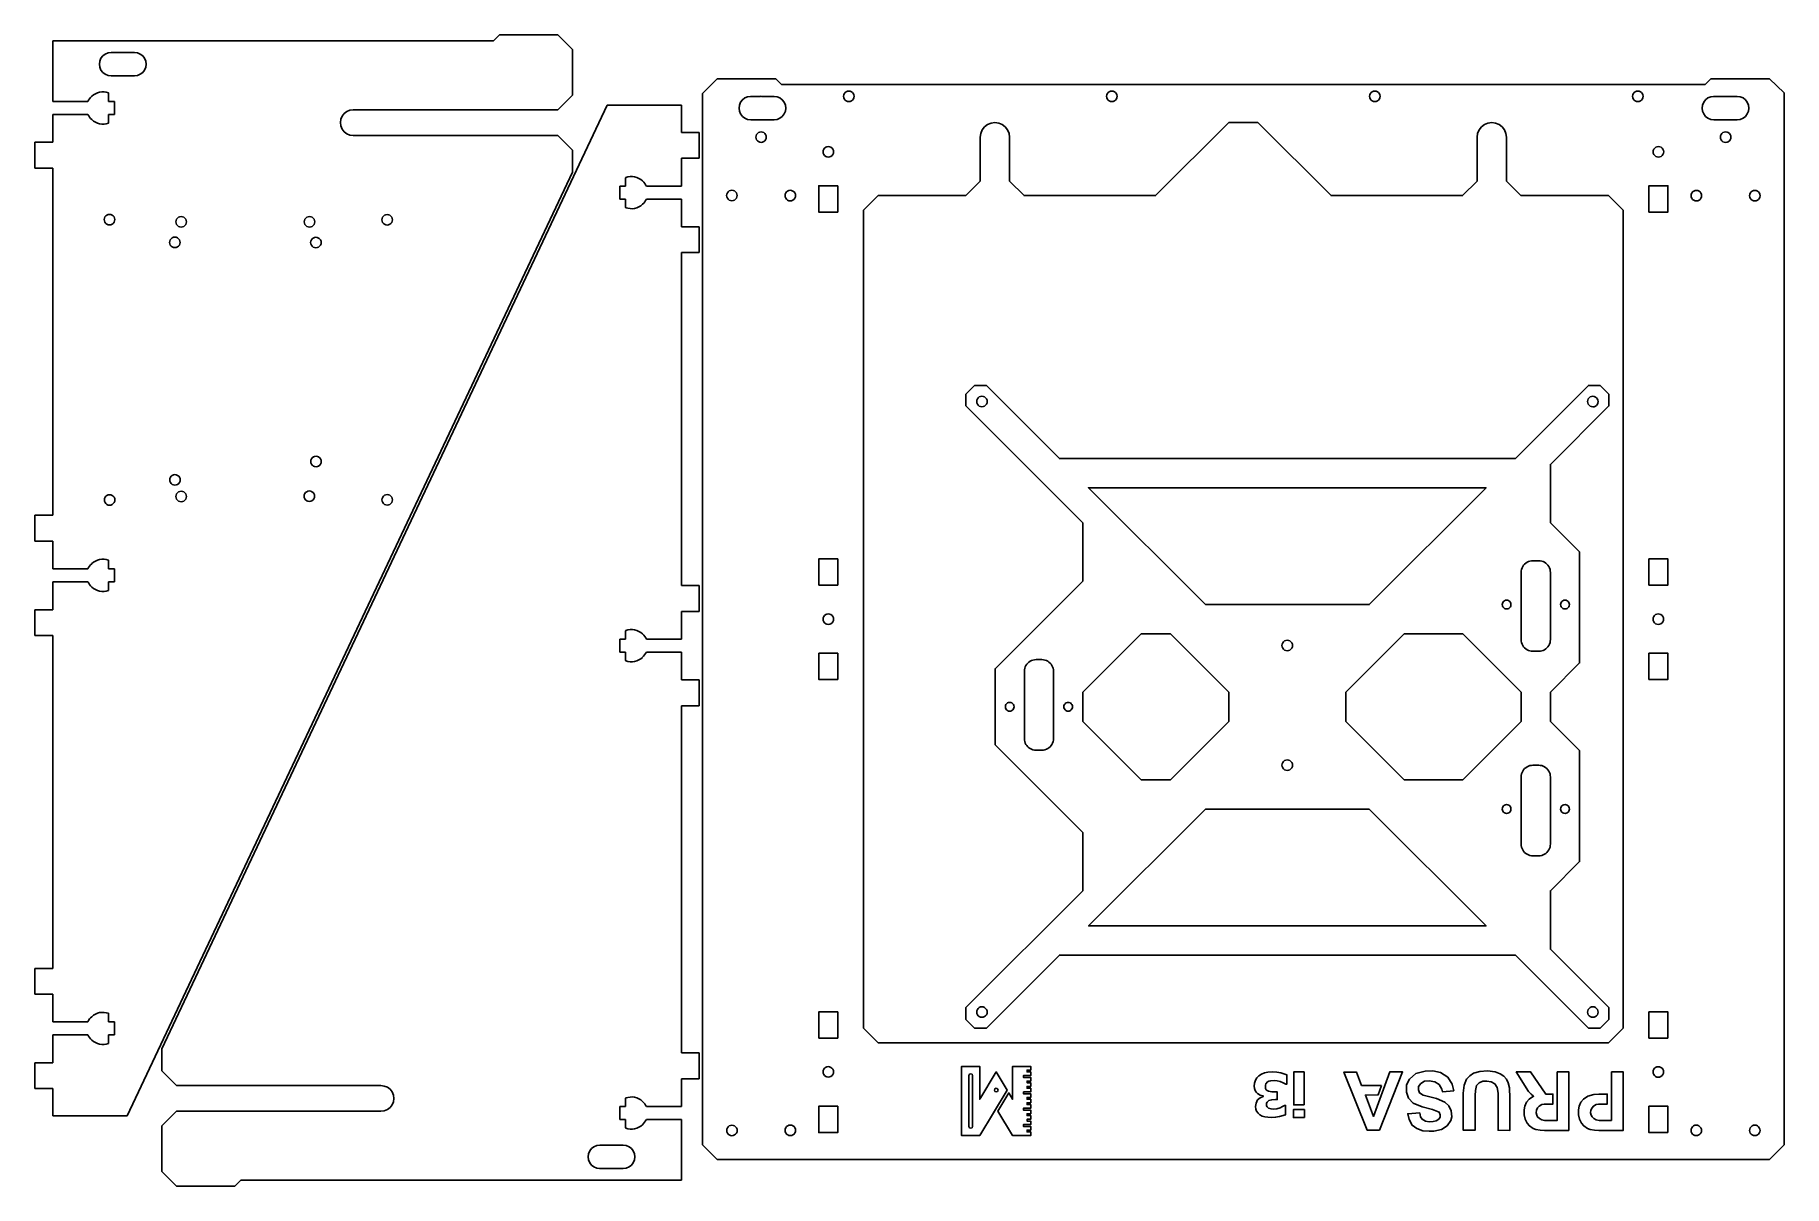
# Model space of a CAD drawing. Header units: millimetres. Extents: x -329 to 270, y -484 to -90.
import ezdxf

# ---------------------------------------------------------------- set-up
doc = ezdxf.new("R2010")
doc.units = ezdxf.units.MM
doc.layers.get('0').update_dxf_attribs({"linetype": 'CONTINUOUS'})

msp = doc.modelspace()

# ---------------------------------------------------------------- linework, layer by layer
for p, q in [((-322.81, -92.03), (-322.81, -112.83)), ((-322.81, -92.03), (-172.01, -92.03)), ((-172.01, -92.03), (-170.01, -90.03)), ((-170.01, -90.03), (-150.01, -90.03)), ((-150.01, -90.03), (-145.01, -95.03)), ((-145.01, -95.03), (-145.01, -110.63)), ((-310.81, -112.83), (-322.81, -112.83)), ((-303.71, -112.83), (-303.71, -110.53)), ((-301.71, -112.83), (-303.71, -112.83)), ((-301.71, -117.23), (-301.71, -112.83)), ((-150.01, -115.63), (-145.01, -110.63)), ((-322.81, -117.23), (-322.81, -126.78)), ((-322.81, -117.23), (-310.81, -117.23)), ((-303.71, -119.53), (-303.71, -117.23)), ((-303.71, -117.23), (-301.71, -117.23)), ((-285.53, -437.1), (-133.13, -114.1)), ((-224.41, -120.03), (-224.26, -118.89)), ((-224.26, -118.89), (-223.82, -117.83)), ((-223.82, -117.83), (-223.13, -116.92)), ((-223.13, -116.92), (-222.21, -116.22)), ((-222.21, -116.22), (-221.15, -115.78)), ((-221.15, -115.78), (-220.01, -115.63)), ((-150.01, -115.63), (-220.01, -115.63)), ((-107.73, -114.1), (-133.13, -114.1)), ((-107.73, -123.45), (-107.73, -114.1)), ((-224.26, -121.17), (-224.41, -120.03)), ((-223.82, -122.23), (-224.26, -121.17)), ((-223.13, -123.14), (-223.82, -122.23)), ((-222.21, -123.84), (-223.13, -123.14)), ((-221.15, -124.28), (-222.21, -123.84)), ((-220.01, -124.43), (-221.15, -124.28)), ((-150.01, -124.43), (-220.01, -124.43)), ((-150.01, -124.43), (-145.01, -129.43)), ((-101.63, -123.45), (-107.73, -123.45)), ((-101.63, -132.25), (-101.63, -123.45)), ((-328.91, -126.78), (-328.91, -135.58)), ((-322.81, -126.78), (-328.91, -126.78)), ((-145.01, -129.43), (-145.01, -137.03)), ((-328.91, -135.58), (-322.81, -135.58)), ((-322.81, -135.58), (-322.81, -254.48)), ((-145.01, -137.03), (-297.41, -460.03)), ((-107.73, -132.25), (-101.63, -132.25)), ((-107.73, -141.81), (-107.73, -132.25)), ((-126.83, -141.81), (-128.83, -141.81)), ((-128.83, -141.81), (-128.83, -146.21)), ((-126.83, -139.51), (-126.83, -141.81)), ((-107.73, -141.81), (-119.73, -141.81)), ((-128.83, -146.21), (-126.83, -146.21)), ((-126.83, -146.21), (-126.83, -148.51)), ((-119.73, -146.21), (-107.73, -146.21)), ((-107.73, -146.21), (-107.73, -155.75)), ((-101.63, -155.75), (-107.73, -155.75)), ((-101.63, -164.55), (-101.63, -155.75)), ((-107.73, -164.55), (-101.63, -164.55)), ((-107.73, -278.55), (-107.73, -164.55)), ((-328.91, -254.48), (-328.91, -263.28)), ((-322.81, -254.48), (-328.91, -254.48)), ((-328.91, -263.28), (-322.81, -263.28)), ((-322.81, -272.83), (-322.81, -263.28)), ((-310.81, -272.83), (-322.81, -272.83)), ((-303.71, -272.83), (-303.71, -270.53)), ((-301.71, -272.83), (-303.71, -272.83)), ((-301.71, -277.23), (-301.71, -272.83)), ((-322.81, -286.78), (-322.81, -277.23)), ((-322.81, -277.23), (-310.81, -277.23)), ((-303.71, -279.53), (-303.71, -277.23)), ((-303.71, -277.23), (-301.71, -277.23)), ((-101.63, -278.55), (-107.73, -278.55)), ((-101.63, -287.35), (-101.63, -278.55)), ((-328.91, -286.78), (-328.91, -295.58)), ((-322.81, -286.78), (-328.91, -286.78)), ((-107.73, -287.35), (-101.63, -287.35)), ((-107.73, -287.35), (-107.73, -296.9)), ((-328.91, -295.58), (-322.81, -295.58)), ((-322.81, -295.58), (-322.81, -409.57)), ((-126.83, -296.9), (-128.83, -296.9)), ((-128.83, -296.9), (-128.83, -301.3)), ((-126.83, -294.6), (-126.83, -296.9)), ((-107.73, -296.9), (-119.73, -296.9)), ((-128.83, -301.3), (-126.83, -301.3)), ((-126.83, -301.3), (-126.83, -303.6)), ((-119.73, -301.3), (-107.73, -301.3)), ((-107.73, -301.3), (-107.73, -310.85)), ((-101.63, -310.85), (-107.73, -310.85)), ((-101.63, -319.65), (-101.63, -310.85)), ((-107.73, -319.65), (-101.63, -319.65)), ((-107.73, -438.55), (-107.73, -319.65)), ((-328.91, -409.57), (-328.91, -418.37)), ((-322.81, -409.57), (-328.91, -409.57)), ((-328.91, -418.37), (-322.81, -418.37)), ((-322.81, -427.92), (-322.81, -418.37)), ((-310.81, -427.92), (-322.81, -427.92)), ((-303.71, -427.92), (-303.71, -425.62)), ((-301.71, -427.92), (-303.71, -427.92)), ((-301.71, -432.32), (-301.71, -427.92)), ((-322.81, -432.32), (-322.81, -441.87)), ((-322.81, -432.32), (-310.81, -432.32)), ((-303.71, -434.62), (-303.71, -432.32)), ((-303.71, -432.32), (-301.71, -432.32)), ((-328.91, -441.87), (-328.91, -450.67)), ((-322.81, -441.87), (-328.91, -441.87)), ((-285.53, -444.7), (-285.53, -437.1)), ((-101.63, -438.55), (-107.73, -438.55)), ((-101.63, -447.35), (-101.63, -438.55)), ((-280.53, -449.7), (-285.53, -444.7)), ((-107.73, -447.35), (-101.63, -447.35)), ((-107.73, -456.9), (-107.73, -447.35)), ((-9.36, -463.7), (-9.36, -446.28)), ((-8.12, -446.28), (-8.12, -463.7)), ((-328.91, -450.67), (-322.81, -450.67)), ((-322.81, -450.67), (-322.81, -460.03)), ((-280.53, -449.7), (-210.53, -449.7)), ((-210.53, -449.7), (-209.39, -449.85)), ((-209.39, -449.85), (-208.33, -450.28)), ((-208.33, -450.28), (-207.42, -450.98)), ((-207.42, -450.98), (-206.72, -451.9)), ((-206.72, -451.9), (-206.28, -452.96)), ((-206.28, -452.96), (-206.13, -454.1)), ((-206.13, -454.1), (-206.28, -455.23)), ((-126.83, -454.6), (-126.83, -456.9)), ((-322.81, -460.03), (-297.41, -460.03)), ((-280.53, -458.5), (-285.53, -463.5)), ((-280.53, -458.5), (-210.53, -458.5)), ((-209.39, -458.35), (-210.53, -458.5)), ((-208.33, -457.91), (-209.39, -458.35)), ((-207.42, -457.21), (-208.33, -457.91)), ((-206.72, -456.3), (-207.42, -457.21)), ((-206.28, -455.23), (-206.72, -456.3)), ((-126.83, -456.9), (-128.83, -456.9)), ((-128.83, -456.9), (-128.83, -461.3)), ((-107.73, -456.9), (-119.73, -456.9)), ((-285.53, -479.1), (-285.53, -463.5)), ((-128.83, -461.3), (-126.83, -461.3)), ((-126.83, -461.3), (-126.83, -463.6)), ((-119.73, -461.3), (-107.73, -461.3)), ((-107.73, -482.1), (-107.73, -461.3)), ((-280.53, -484.1), (-285.53, -479.1)), ((-260.53, -484.1), (-280.53, -484.1)), ((-258.53, -482.1), (-260.53, -484.1)), ((-107.73, -482.1), (-258.53, -482.1))]:
    msp.add_line(p, q)
for points in [[(-302.88, -104.03), (-294.88, -104.03), (-293.85, -103.9), (-292.88, -103.5), (-292.05, -102.86), (-291.42, -102.03), (-291.02, -101.07), (-290.88, -100.03), (-291.02, -99), (-291.42, -98.03), (-292.05, -97.2), (-292.88, -96.57), (-293.85, -96.17), (-294.81, -96.03), (-302.88, -96.03), (-303.91, -96.17), (-304.88, -96.57), (-305.71, -97.2), (-306.34, -98.03), (-306.74, -99), (-306.88, -100.03), (-306.74, -101.07), (-306.34, -102.03), (-305.71, -102.86), (-304.88, -103.5), (-303.91, -103.9)], [(269.53, -470.03), (269.53, -109.84), (264.53, -105.03), (244.53, -105.03), (242.53, -107.03), (-73.47, -107.03), (-75.47, -105.03), (-95.47, -105.03), (-100.47, -110.03), (-100.47, -470.03), (-95.47, -475.03), (264.53, -475.03)], [(-76.04, -119.07), (-75, -118.93), (-74.04, -118.53), (-73.21, -117.9), (-72.57, -117.07), (-72.17, -116.1), (-72.04, -115.07), (-72.17, -114.03), (-72.57, -113.07), (-73.21, -112.24), (-74.04, -111.6), (-75, -111.2), (-76.04, -111.07), (-80.19, -111.07), (-80.47, -111.03), (-80.75, -111.07), (-84.1, -111.07), (-85.07, -111.2), (-86.03, -111.6), (-86.86, -112.24), (-87.5, -113.07), (-87.9, -114.03), (-88.03, -115.07), (-87.9, -116.1), (-87.5, -117.07), (-86.86, -117.9), (-86.03, -118.53), (-85.07, -118.93), (-84.03, -119.07)], [(-50.47, -109.23), (-50.94, -109.29), (-51.37, -109.47), (-51.74, -109.76), (-52.03, -110.13), (-52.21, -110.57), (-52.27, -111.03), (-52.21, -111.5), (-52.03, -111.93), (-51.74, -112.3), (-51.37, -112.59), (-50.94, -112.77), (-50.47, -112.83), (-50.01, -112.77), (-49.57, -112.59), (-49.2, -112.3), (-48.91, -111.93), (-48.73, -111.5), (-48.67, -111.03), (-48.73, -110.57), (-48.91, -110.13), (-49.2, -109.76), (-49.57, -109.47), (-50.01, -109.29)], [(38.63, -112.59), (39.06, -112.77), (39.53, -112.83), (39.99, -112.77), (40.43, -112.59), (40.8, -112.3), (41.09, -111.93), (41.27, -111.5), (41.33, -111.03), (41.27, -110.57), (41.09, -110.13), (40.8, -109.76), (40.43, -109.47), (39.99, -109.29), (39.53, -109.23), (39.06, -109.29), (38.63, -109.47), (38.26, -109.76), (37.97, -110.13), (37.79, -110.57), (37.73, -111.03), (37.79, -111.5), (37.97, -111.93), (38.26, -112.3)], [(128.63, -112.59), (129.06, -112.77), (129.53, -112.83), (129.99, -112.77), (130.43, -112.59), (130.8, -112.3), (131.09, -111.93), (131.27, -111.5), (131.33, -111.03), (131.27, -110.57), (131.09, -110.13), (130.8, -109.76), (130.43, -109.47), (129.99, -109.29), (129.53, -109.23), (129.06, -109.29), (128.63, -109.47), (128.26, -109.76), (127.97, -110.13), (127.79, -110.57), (127.73, -111.03), (127.79, -111.5), (127.97, -111.93), (128.26, -112.3)], [(218.63, -112.59), (219.06, -112.77), (219.53, -112.83), (219.99, -112.77), (220.43, -112.59), (220.8, -112.3), (221.09, -111.93), (221.27, -111.5), (221.33, -111.03), (221.27, -110.57), (221.09, -110.13), (220.8, -109.76), (220.43, -109.47), (219.99, -109.29), (219.53, -109.23), (219.06, -109.29), (218.63, -109.47), (218.26, -109.76), (217.97, -110.13), (217.79, -110.57), (217.73, -111.03), (217.79, -111.5), (217.97, -111.93), (218.26, -112.3)], [(253.5, -119.07), (254.54, -118.93), (255.5, -118.53), (256.33, -117.9), (256.97, -117.07), (257.37, -116.1), (257.5, -115.07), (257.37, -114.03), (256.97, -113.07), (256.33, -112.24), (255.5, -111.6), (254.54, -111.2), (253.5, -111.07), (245.44, -111.07), (244.47, -111.2), (243.51, -111.6), (242.68, -112.24), (242.04, -113.07), (241.64, -114.03), (241.51, -115.07), (241.64, -116.1), (242.04, -117.07), (242.68, -117.9), (243.51, -118.53), (244.47, -118.93), (245.51, -119.07)], [(-79.2, -123.73), (-79.58, -123.44), (-80.01, -123.26), (-80.48, -123.2), (-80.94, -123.26), (-81.38, -123.44), (-81.75, -123.73), (-82.03, -124.1), (-82.21, -124.53), (-82.28, -125), (-82.21, -125.47), (-82.03, -125.9), (-81.75, -126.27), (-81.37, -126.56), (-80.94, -126.74), (-80.47, -126.8), (-80.01, -126.74), (-79.57, -126.56), (-79.2, -126.27), (-78.92, -125.9), (-78.74, -125.46), (-78.68, -125), (-78.74, -124.53), (-78.92, -124.1)], [(209.53, -145.03), (179.53, -145.03), (174.53, -140.03), (174.53, -124.97), (174.37, -123.74), (173.87, -122.53), (173.07, -121.49), (172.03, -120.69), (170.82, -120.19), (169.53, -120.02), (168.23, -120.19), (167.02, -120.69), (165.99, -121.49), (165.19, -122.53), (164.69, -123.74), (164.53, -124.97), (164.53, -140.03), (159.53, -145.03), (114.53, -145.03), (89.53, -120.03), (79.53, -120.03), (54.53, -145.03), (9.53, -145.03), (4.53, -140.03), (4.53, -124.97), (4.37, -123.74), (3.87, -122.53), (3.07, -121.49), (2.03, -120.69), (0.82, -120.19), (-0.47, -120.02), (-1.77, -120.19), (-2.98, -120.69), (-4.01, -121.49), (-4.81, -122.53), (-5.31, -123.74), (-5.47, -124.97), (-5.47, -140.03), (-10.47, -145.03), (-40.47, -145.03), (-45.47, -150.03), (-45.47, -430.03), (-40.47, -435.03), (209.53, -435.03), (214.53, -430.03), (214.53, -150.03)], [(248.28, -126.31), (248.65, -126.6), (249.09, -126.78), (249.55, -126.84), (250.02, -126.78), (250.45, -126.6), (250.83, -126.31), (251.11, -125.94), (251.29, -125.5), (251.35, -125.04), (251.29, -124.57), (251.11, -124.14), (250.83, -123.77), (250.45, -123.48), (250.02, -123.3), (249.55, -123.24), (249.09, -123.3), (248.65, -123.48), (248.28, -123.77), (247.99, -124.14), (247.81, -124.57), (247.75, -125.04), (247.81, -125.5), (247.99, -125.94)], [(-57.94, -128.29), (-58.37, -128.47), (-58.74, -128.76), (-59.03, -129.13), (-59.21, -129.57), (-59.27, -130.03), (-59.21, -130.5), (-59.03, -130.93), (-58.74, -131.3), (-58.37, -131.59), (-57.94, -131.77), (-57.47, -131.83), (-57.01, -131.77), (-56.57, -131.59), (-56.2, -131.3), (-55.91, -130.93), (-55.73, -130.5), (-55.67, -130.03), (-55.73, -129.57), (-55.91, -129.13), (-56.2, -128.76), (-56.57, -128.47), (-57.01, -128.29), (-57.47, -128.23)], [(228.35, -130.04), (228.28, -129.58), (228.1, -129.14), (227.82, -128.77), (227.45, -128.48), (227.01, -128.3), (226.55, -128.24), (226.08, -128.3), (225.65, -128.48), (225.27, -128.77), (224.99, -129.14), (224.81, -129.58), (224.75, -130.04), (224.81, -130.51), (224.99, -130.94), (225.27, -131.32), (225.65, -131.6), (226.08, -131.78), (226.55, -131.84), (227.01, -131.78), (227.45, -131.6), (227.82, -131.31), (228.1, -130.94), (228.28, -130.51)], [(-92.2, -144.51), (-92.26, -144.98), (-92.2, -145.44), (-92.02, -145.88), (-91.74, -146.25), (-91.36, -146.54), (-90.93, -146.72), (-90.46, -146.78), (-90, -146.72), (-89.56, -146.54), (-89.19, -146.25), (-88.91, -145.88), (-88.73, -145.44), (-88.66, -144.98), (-88.73, -144.51), (-88.91, -144.08), (-89.19, -143.71), (-89.56, -143.42), (-90, -143.24), (-90.46, -143.18), (-90.93, -143.24), (-91.36, -143.42), (-91.74, -143.71), (-92.02, -144.08)], [(-69.21, -143.75), (-69.59, -143.46), (-70.02, -143.28), (-70.49, -143.22), (-70.95, -143.28), (-71.39, -143.46), (-71.76, -143.75), (-72.04, -144.12), (-72.22, -144.56), (-72.29, -145.02), (-72.22, -145.49), (-72.04, -145.92), (-71.76, -146.3), (-71.39, -146.58), (-70.95, -146.76), (-70.49, -146.82), (-70.02, -146.76), (-69.59, -146.58), (-69.21, -146.3), (-68.93, -145.92), (-68.75, -145.49), (-68.69, -145.02), (-68.75, -144.56), (-68.93, -144.12)], [(-54.22, -141.68), (-60.72, -141.68), (-60.72, -150.68), (-54.22, -150.68)], [(223.28, -150.68), (229.78, -150.68), (229.78, -141.68), (223.28, -141.68)], [(240.82, -146.33), (241.1, -145.95), (241.28, -145.52), (241.35, -145.05), (241.28, -144.59), (241.1, -144.15), (240.82, -143.78), (240.45, -143.49), (240.01, -143.31), (239.55, -143.25), (239.08, -143.31), (238.65, -143.49), (238.27, -143.78), (237.99, -144.15), (237.81, -144.59), (237.75, -145.05), (237.81, -145.52), (237.99, -145.95), (238.27, -146.33), (238.65, -146.61), (239.08, -146.79), (239.55, -146.85), (240.01, -146.79), (240.45, -146.61)], [(261.12, -145.95), (261.3, -145.52), (261.36, -145.05), (261.3, -144.59), (261.12, -144.15), (260.83, -143.78), (260.46, -143.49), (260.03, -143.31), (259.56, -143.25), (259.09, -143.31), (258.66, -143.49), (258.29, -143.78), (258, -144.15), (257.82, -144.59), (257.76, -145.05), (257.82, -145.52), (258, -145.95), (258.29, -146.33), (258.66, -146.61), (259.09, -146.79), (259.56, -146.85), (260.03, -146.79), (260.46, -146.61), (260.83, -146.33)], [(-302.13, -151.98), (-302.51, -151.7), (-302.94, -151.52), (-303.4, -151.45), (-303.87, -151.52), (-304.31, -151.7), (-304.68, -151.98), (-304.96, -152.35), (-305.14, -152.79), (-305.21, -153.25), (-305.14, -153.72), (-304.96, -154.15), (-304.68, -154.53), (-304.31, -154.81), (-303.87, -154.99), (-303.41, -155.05), (-302.94, -154.99), (-302.51, -154.81), (-302.13, -154.53), (-301.85, -154.15), (-301.67, -153.72), (-301.61, -153.25), (-301.67, -152.79), (-301.85, -152.35)], [(-278.01, -152.46), (-278.44, -152.28), (-278.91, -152.22), (-279.38, -152.28), (-279.81, -152.46), (-280.18, -152.75), (-280.47, -153.12), (-280.65, -153.56), (-280.71, -154.02), (-280.65, -154.49), (-280.47, -154.92), (-280.18, -155.29), (-279.81, -155.58), (-279.38, -155.76), (-278.91, -155.82), (-278.44, -155.76), (-278.01, -155.58), (-277.64, -155.29), (-277.35, -154.92), (-277.17, -154.49), (-277.11, -154.02), (-277.17, -153.56), (-277.35, -153.12), (-277.64, -152.75)], [(-235.44, -152.28), (-235.88, -152.46), (-236.25, -152.75), (-236.54, -153.12), (-236.72, -153.56), (-236.78, -154.02), (-236.72, -154.49), (-236.54, -154.92), (-236.25, -155.29), (-235.88, -155.58), (-235.44, -155.76), (-234.98, -155.82), (-234.51, -155.76), (-234.08, -155.58), (-233.71, -155.29), (-233.42, -154.92), (-233.24, -154.49), (-233.18, -154.02), (-233.24, -153.56), (-233.42, -153.12), (-233.7, -152.75), (-234.08, -152.46), (-234.51, -152.28), (-234.98, -152.22)], [(-210.15, -153.76), (-209.97, -154.2), (-209.69, -154.57), (-209.31, -154.86), (-208.88, -155.04), (-208.41, -155.1), (-207.95, -155.04), (-207.51, -154.86), (-207.14, -154.57), (-206.85, -154.2), (-206.67, -153.76), (-206.61, -153.3), (-206.67, -152.83), (-206.85, -152.4), (-207.14, -152.03), (-207.51, -151.74), (-207.95, -151.56), (-208.41, -151.5), (-208.88, -151.56), (-209.31, -151.74), (-209.68, -152.02), (-209.97, -152.4), (-210.15, -152.83), (-210.21, -153.3)], [(-279.49, -160.14), (-279.78, -159.77), (-280.15, -159.48), (-280.4, -159.39), (-280.58, -159.3), (-281.05, -159.24), (-281.51, -159.3), (-281.95, -159.48), (-282.32, -159.77), (-282.61, -160.14), (-282.79, -160.57), (-282.85, -161.04), (-282.79, -161.5), (-282.61, -161.94), (-282.32, -162.31), (-281.95, -162.6), (-281.77, -162.69), (-281.71, -162.69), (-281.52, -162.78), (-281.05, -162.84), (-280.58, -162.78), (-280.15, -162.6), (-279.78, -162.31), (-279.49, -161.94), (-279.31, -161.5), (-279.25, -161.04), (-279.31, -160.57)], [(-231.7, -159.72), (-231.89, -159.55), (-232.32, -159.37), (-232.79, -159.31), (-233.25, -159.37), (-233.69, -159.55), (-234.06, -159.84), (-234.35, -160.21), (-234.53, -160.64), (-234.59, -161.11), (-234.53, -161.58), (-234.35, -162.01), (-234.06, -162.38), (-233.87, -162.55), (-233.8, -162.58), (-233.69, -162.67), (-233.25, -162.85), (-232.79, -162.91), (-232.32, -162.85), (-231.89, -162.67), (-231.52, -162.38), (-231.23, -162.01), (-231.05, -161.58), (-230.99, -161.11), (-231.05, -160.64), (-231.23, -160.21), (-231.52, -159.84)], [(177.6, -405.03), (202.6, -430.03), (206.6, -430.03), (209.6, -427.03), (209.6, -423.03), (189.6, -403.03), (189.6, -383.03), (199.6, -373.03), (199.6, -335.03), (189.6, -325.03), (189.6, -315.03), (199.6, -305.03), (199.6, -267.03), (189.6, -257.03), (189.6, -237.03), (209.6, -217.03), (209.6, -213.03), (206.6, -210.03), (202.6, -210.03), (177.6, -235.03), (21.6, -235.03), (-3.4, -210.03), (-7.4, -210.03), (-10.4, -213.03), (-10.4, -217.03), (29.6, -257.03), (29.6, -277.03), (-0.4, -307.03), (-0.4, -333.03), (29.6, -363.03), (29.6, -383.03), (-10.4, -423.03), (-10.4, -427.03), (-7.4, -430.03), (-3.4, -430.03), (21.6, -405.03)], [(-6.47, -214.62), (-6.65, -215.06), (-6.71, -215.52), (-6.65, -215.99), (-6.47, -216.42), (-6.18, -216.79), (-5.81, -217.08), (-5.38, -217.26), (-4.91, -217.32), (-4.45, -217.26), (-4.01, -217.08), (-3.64, -216.79), (-3.35, -216.42), (-3.17, -215.99), (-3.11, -215.52), (-3.17, -215.06), (-3.35, -214.62), (-3.64, -214.25), (-4.01, -213.96), (-4.45, -213.78), (-4.91, -213.72), (-5.38, -213.78), (-5.81, -213.96), (-6.18, -214.25)], [(205.66, -216.46), (205.84, -216.03), (205.91, -215.56), (205.85, -215.1), (205.68, -214.66), (205.4, -214.28), (205.03, -213.99), (204.59, -213.81), (204.13, -213.74), (203.66, -213.8), (203.23, -213.97), (202.85, -214.26), (202.56, -214.62), (202.38, -215.06), (202.31, -215.52), (202.37, -215.99), (202.54, -216.42), (202.82, -216.8), (203.19, -217.09), (203.62, -217.28), (204.09, -217.34), (204.56, -217.29), (204.99, -217.11), (205.37, -216.83)], [(-231.86, -234.5), (-232.29, -234.32), (-232.76, -234.25), (-233.22, -234.32), (-233.66, -234.5), (-234.03, -234.78), (-234.31, -235.15), (-234.49, -235.59), (-234.56, -236.05), (-234.49, -236.52), (-234.31, -236.95), (-234.03, -237.33), (-233.92, -237.43), (-233.87, -237.45), (-233.66, -237.61), (-233.22, -237.79), (-232.76, -237.85), (-232.29, -237.79), (-231.86, -237.61), (-231.48, -237.33), (-231.2, -236.95), (-231.02, -236.52), (-230.96, -236.06), (-231.02, -235.59), (-231.2, -235.15), (-231.48, -234.78), (-231.75, -234.6)], [(-279.22, -242.36), (-279.28, -241.89), (-279.46, -241.46), (-279.75, -241.08), (-279.97, -240.94), (-280.12, -240.8), (-280.55, -240.62), (-281.02, -240.56), (-281.48, -240.62), (-281.92, -240.8), (-282.29, -241.08), (-282.58, -241.46), (-282.76, -241.89), (-282.82, -242.36), (-282.76, -242.82), (-282.58, -243.26), (-282.29, -243.63), (-282.14, -243.77), (-282.07, -243.8), (-281.92, -243.91), (-281.49, -244.09), (-281.02, -244.16), (-280.55, -244.09), (-280.12, -243.91), (-279.75, -243.63), (-279.46, -243.26), (-279.28, -242.82)], [(71.53, -285.03), (127.6, -285.03), (167.6, -245.03), (31.53, -245.03)], [(-304.94, -248.31), (-305.12, -248.74), (-305.18, -249.21), (-305.12, -249.68), (-304.94, -250.11), (-304.65, -250.48), (-304.28, -250.77), (-303.85, -250.95), (-303.38, -251.01), (-302.92, -250.95), (-302.48, -250.77), (-302.11, -250.48), (-301.82, -250.11), (-301.64, -249.68), (-301.58, -249.21), (-301.64, -248.74), (-301.82, -248.31), (-302.11, -247.94), (-302.48, -247.65), (-302.92, -247.47), (-303.38, -247.41), (-303.85, -247.47), (-304.28, -247.65), (-304.65, -247.94)], [(-279.34, -249.78), (-278.88, -249.84), (-278.41, -249.78), (-277.98, -249.6), (-277.61, -249.31), (-277.32, -248.94), (-277.14, -248.5), (-277.08, -248.04), (-277.14, -247.57), (-277.32, -247.14), (-277.6, -246.77), (-277.98, -246.48), (-278.41, -246.3), (-278.88, -246.24), (-279.34, -246.3), (-279.78, -246.48), (-280.15, -246.76), (-280.44, -247.14), (-280.62, -247.57), (-280.68, -248.04), (-280.62, -248.5), (-280.44, -248.94), (-280.15, -249.31), (-279.78, -249.6)], [(-233.3, -248.41), (-233.24, -247.95), (-233.3, -247.48), (-233.48, -247.05), (-233.77, -246.67), (-234.14, -246.39), (-234.58, -246.21), (-235.04, -246.15), (-235.51, -246.21), (-235.94, -246.39), (-236.32, -246.67), (-236.6, -247.05), (-236.78, -247.48), (-236.84, -247.95), (-236.78, -248.41), (-236.6, -248.85), (-236.32, -249.22), (-235.94, -249.5), (-235.51, -249.68), (-235.04, -249.75), (-234.58, -249.68), (-234.14, -249.5), (-233.77, -249.22), (-233.48, -248.85)], [(-210.13, -249.63), (-209.95, -250.06), (-209.66, -250.44), (-209.29, -250.72), (-208.85, -250.9), (-208.39, -250.96), (-207.92, -250.9), (-207.49, -250.72), (-207.12, -250.44), (-206.83, -250.07), (-206.65, -249.63), (-206.59, -249.17), (-206.65, -248.7), (-206.83, -248.27), (-207.11, -247.89), (-207.49, -247.61), (-207.92, -247.43), (-208.39, -247.36), (-208.85, -247.43), (-209.29, -247.61), (-209.66, -247.89), (-209.95, -248.26), (-210.13, -248.7), (-210.19, -249.16)], [(-60.72, -278.38), (-54.22, -278.38), (-54.22, -269.38), (-60.72, -269.38)], [(189.56, -273.51), (189.46, -273), (189.29, -272.5), (189.06, -272.03), (188.77, -271.6), (188.43, -271.2), (188.03, -270.86), (187.6, -270.57), (187.13, -270.34), (186.63, -270.17), (186.12, -270.07), (185.6, -270.03), (183.6, -270.03), (183.08, -270.07), (182.56, -270.17), (182.07, -270.34), (181.6, -270.57), (181.16, -270.86), (180.77, -271.2), (180.43, -271.6), (180.13, -272.03), (179.9, -272.5), (179.74, -273), (179.63, -273.51), (179.6, -274.03), (179.6, -297.03), (179.63, -297.55), (179.74, -298.07), (179.9, -298.56), (180.13, -299.03), (180.43, -299.47), (180.77, -299.86), (181.16, -300.21), (181.6, -300.5), (182.07, -300.73), (182.56, -300.9), (183.08, -301), (183.6, -301.03), (185.6, -301.03), (186.12, -301), (186.63, -300.9), (187.13, -300.73), (187.6, -300.5), (188.03, -300.21), (188.43, -299.86), (188.77, -299.47), (189.06, -299.03), (189.29, -298.56), (189.46, -298.07), (189.56, -297.55), (189.6, -297.03), (189.6, -274.03)], [(223.28, -278.38), (229.78, -278.38), (229.78, -269.38), (223.28, -269.38)], [(174.99, -283.58), (174.6, -283.53), (174.21, -283.58), (173.85, -283.73), (173.54, -283.97), (173.3, -284.28), (173.15, -284.64), (173.1, -285.03), (173.15, -285.42), (173.3, -285.78), (173.54, -286.09), (173.85, -286.33), (174.21, -286.48), (174.6, -286.53), (174.99, -286.48), (175.35, -286.33), (175.66, -286.09), (175.9, -285.78), (176.05, -285.42), (176.1, -285.03), (176.05, -284.64), (175.9, -284.28), (175.66, -283.97), (175.35, -283.73)], [(193.1, -285.03), (193.15, -285.42), (193.3, -285.78), (193.54, -286.09), (193.85, -286.33), (194.21, -286.48), (194.6, -286.53), (194.99, -286.48), (195.35, -286.33), (195.66, -286.09), (195.9, -285.78), (196.05, -285.42), (196.1, -285.03), (196.05, -284.64), (195.9, -284.28), (195.66, -283.97), (195.35, -283.73), (194.99, -283.58), (194.6, -283.53), (194.21, -283.58), (193.85, -283.73), (193.54, -283.97), (193.3, -284.28), (193.15, -284.64)], [(-58.74, -288.76), (-59.03, -289.13), (-59.21, -289.57), (-59.27, -290.03), (-59.21, -290.5), (-59.03, -290.93), (-58.74, -291.3), (-58.37, -291.59), (-57.94, -291.77), (-57.47, -291.83), (-57, -291.77), (-56.57, -291.59), (-56.2, -291.3), (-55.91, -290.93), (-55.73, -290.5), (-55.67, -290.03), (-55.73, -289.57), (-55.91, -289.13), (-56.2, -288.76), (-56.57, -288.47), (-57.01, -288.29), (-57.47, -288.23), (-57.94, -288.29), (-58.37, -288.47)], [(226.97, -288.29), (226.5, -288.23), (226.04, -288.29), (225.6, -288.47), (225.23, -288.76), (224.94, -289.13), (224.76, -289.56), (224.7, -290.03), (224.76, -290.49), (224.94, -290.93), (225.23, -291.3), (225.6, -291.59), (226.04, -291.77), (226.5, -291.83), (226.97, -291.77), (227.4, -291.59), (227.78, -291.3), (228.06, -290.93), (228.24, -290.49), (228.3, -290.03), (228.24, -289.56), (228.06, -289.13), (227.78, -288.76), (227.4, -288.47)], [(29.6, -315.03), (29.6, -325.03), (49.6, -345.03), (59.6, -345.03), (79.6, -325.03), (79.6, -315.03), (59.6, -295.03), (49.6, -295.03)], [(99.56, -297.24), (99.1, -297.3), (98.66, -297.48), (98.29, -297.77), (98, -298.14), (97.82, -298.57), (97.76, -299.04), (97.82, -299.5), (98, -299.94), (98.29, -300.31), (98.66, -300.6), (99.1, -300.78), (99.56, -300.84), (100.03, -300.78), (100.46, -300.6), (100.83, -300.31), (101.12, -299.94), (101.3, -299.5), (101.36, -299.04), (101.3, -298.57), (101.12, -298.14), (100.83, -297.77), (100.46, -297.48), (100.03, -297.3)], [(139.6, -345.03), (159.6, -345.03), (179.6, -325.03), (179.6, -315.03), (159.6, -295.03), (139.6, -295.03), (119.6, -315.03), (119.6, -325.03)], [(-60.72, -301.68), (-60.72, -310.68), (-54.22, -310.68), (-54.22, -301.68)], [(16.12, -334.86), (16.63, -334.76), (17.13, -334.59), (17.6, -334.36), (18.03, -334.07), (18.43, -333.72), (18.77, -333.33), (19.06, -332.89), (19.29, -332.43), (19.46, -331.93), (19.56, -331.42), (19.6, -330.89), (19.6, -307.89), (19.56, -307.37), (19.46, -306.86), (19.29, -306.36), (19.06, -305.89), (18.77, -305.46), (18.43, -305.07), (18.03, -304.72), (17.6, -304.43), (17.13, -304.2), (16.63, -304.03), (16.12, -303.93), (15.6, -303.89), (13.6, -303.89), (13.08, -303.93), (12.56, -304.03), (12.07, -304.2), (11.6, -304.43), (11.16, -304.72), (10.77, -305.07), (10.43, -305.46), (10.13, -305.89), (9.9, -306.36), (9.74, -306.86), (9.63, -307.37), (9.6, -307.89), (9.6, -330.89), (9.63, -331.42), (9.74, -331.93), (9.9, -332.43), (10.13, -332.89), (10.43, -333.33), (10.77, -333.72), (11.16, -334.07), (11.6, -334.36), (12.07, -334.59), (12.56, -334.76), (13.08, -334.86), (13.6, -334.89), (15.6, -334.89)], [(223.28, -310.68), (229.78, -310.68), (229.78, -301.68), (223.28, -301.68)], [(3.15, -320.42), (3.3, -320.78), (3.54, -321.09), (3.85, -321.33), (4.21, -321.48), (4.6, -321.53), (4.99, -321.48), (5.35, -321.33), (5.66, -321.09), (5.9, -320.78), (6.05, -320.42), (6.1, -320.03), (6.05, -319.64), (5.9, -319.28), (5.66, -318.97), (5.35, -318.73), (4.99, -318.58), (4.6, -318.53), (4.21, -318.58), (3.85, -318.73), (3.54, -318.97), (3.3, -319.28), (3.15, -319.64), (3.1, -320.03)], [(23.15, -320.42), (23.3, -320.78), (23.54, -321.09), (23.85, -321.33), (24.21, -321.48), (24.6, -321.53), (24.99, -321.48), (25.35, -321.33), (25.66, -321.09), (25.9, -320.78), (26.05, -320.42), (26.1, -320.03), (26.05, -319.64), (25.9, -319.28), (25.66, -318.97), (25.35, -318.73), (24.99, -318.58), (24.6, -318.53), (24.21, -318.58), (23.85, -318.73), (23.54, -318.97), (23.3, -319.28), (23.15, -319.64), (23.1, -320.03)], [(100.83, -341.29), (101.12, -340.92), (101.3, -340.48), (101.36, -340.02), (101.3, -339.55), (101.12, -339.12), (100.83, -338.75), (100.46, -338.46), (100.03, -338.28), (99.56, -338.22), (99.1, -338.28), (98.66, -338.46), (98.29, -338.75), (98, -339.12), (97.82, -339.55), (97.76, -340.02), (97.82, -340.48), (98, -340.92), (98.29, -341.29), (98.66, -341.58), (99.1, -341.76), (99.56, -341.82), (100.03, -341.76), (100.46, -341.58)], [(189.56, -343.52), (189.46, -343), (189.29, -342.51), (189.06, -342.04), (188.77, -341.6), (188.43, -341.21), (188.03, -340.87), (187.6, -340.57), (187.13, -340.34), (186.63, -340.18), (186.12, -340.07), (185.6, -340.04), (183.6, -340.04), (183.08, -340.07), (182.56, -340.18), (182.07, -340.34), (181.6, -340.57), (181.16, -340.87), (180.77, -341.21), (180.43, -341.6), (180.13, -342.04), (179.9, -342.51), (179.74, -343), (179.63, -343.52), (179.6, -344.04), (179.6, -367.04), (179.63, -367.56), (179.74, -368.07), (179.9, -368.57), (180.13, -369.04), (180.43, -369.47), (180.77, -369.87), (181.16, -370.21), (181.6, -370.5), (182.07, -370.73), (182.56, -370.9), (183.08, -371), (183.6, -371.04), (185.6, -371.04), (186.12, -371), (186.63, -370.9), (187.13, -370.73), (187.6, -370.5), (188.03, -370.21), (188.43, -369.87), (188.77, -369.47), (189.06, -369.04), (189.29, -368.57), (189.46, -368.07), (189.56, -367.56), (189.6, -367.04), (189.6, -344.04)], [(127.6, -355.03), (71.6, -355.03), (31.6, -395.03), (167.6, -395.03)], [(174.21, -356.48), (174.6, -356.53), (174.99, -356.48), (175.35, -356.33), (175.66, -356.09), (175.9, -355.78), (176.05, -355.42), (176.1, -355.03), (176.05, -354.64), (175.9, -354.28), (175.66, -353.97), (175.35, -353.73), (174.99, -353.58), (174.6, -353.53), (174.21, -353.58), (173.85, -353.73), (173.54, -353.97), (173.3, -354.28), (173.15, -354.64), (173.1, -355.03), (173.15, -355.42), (173.3, -355.78), (173.54, -356.09), (173.85, -356.33)], [(195.9, -354.28), (195.66, -353.97), (195.35, -353.73), (194.99, -353.58), (194.6, -353.53), (194.21, -353.58), (193.85, -353.73), (193.54, -353.97), (193.3, -354.28), (193.15, -354.64), (193.1, -355.03), (193.15, -355.42), (193.3, -355.78), (193.54, -356.09), (193.85, -356.33), (194.21, -356.48), (194.6, -356.53), (194.99, -356.48), (195.35, -356.33), (195.66, -356.09), (195.9, -355.78), (196.05, -355.42), (196.1, -355.03), (196.05, -354.64)], [(-60.72, -433.47), (-54.22, -433.47), (-54.22, -424.47), (-60.72, -424.47)], [(-5.38, -426.28), (-4.91, -426.34), (-4.45, -426.28), (-4.01, -426.1), (-3.64, -425.81), (-3.35, -425.44), (-3.17, -425.01), (-3.11, -424.54), (-3.17, -424.08), (-3.35, -423.64), (-3.64, -423.27), (-4.01, -422.98), (-4.45, -422.8), (-4.91, -422.74), (-5.38, -422.8), (-5.81, -422.98), (-6.18, -423.27), (-6.47, -423.64), (-6.65, -424.08), (-6.71, -424.54), (-6.65, -425.01), (-6.47, -425.44), (-6.18, -425.81), (-5.81, -426.1)], [(202.84, -425.81), (203.21, -426.1), (203.64, -426.28), (204.11, -426.34), (204.53, -426.28), (204.58, -426.28), (205.01, -426.1), (205.38, -425.81), (205.67, -425.44), (205.85, -425.01), (205.91, -424.54), (205.85, -424.08), (205.67, -423.64), (205.38, -423.27), (205.01, -422.98), (204.58, -422.8), (204.11, -422.74), (203.64, -422.8), (203.21, -422.98), (202.84, -423.27), (202.55, -423.64), (202.37, -424.08), (202.31, -424.54), (202.37, -425.01), (202.55, -425.44)], [(229.78, -433.47), (229.78, -424.47), (223.28, -424.47), (223.28, -433.47)], [(-56.59, -443.46), (-57.03, -443.28), (-57.5, -443.22), (-57.96, -443.28), (-58.39, -443.47), (-58.76, -443.76), (-59.05, -444.13), (-59.23, -444.57), (-59.28, -445.03), (-59.22, -445.5), (-59.04, -445.93), (-58.75, -446.3), (-58.37, -446.58), (-57.94, -446.76), (-57.47, -446.82), (-57.01, -446.76), (-56.57, -446.57), (-56.2, -446.28), (-55.92, -445.91), (-55.74, -445.47), (-55.68, -445.01), (-55.75, -444.54), (-55.93, -444.11), (-56.22, -443.74)], [(-11.85, -443.16), (-5.63, -443.16), (-5.63, -454.36), (-0.03, -445.03), (3.71, -451.25), (-5.63, -466.81), (-11.85, -466.81)], [(-11.85, -466.81), (-11.85, -443.16), (-5.63, -443.16), (-5.63, -454.36), (-0.03, -445.03), (3.71, -451.25), (-5.63, -466.81)], [(9.31, -451.88), (9.31, -452.5), (11.79, -452.5), (11.79, -453.74), (10.55, -453.74), (10.55, -454.36), (11.79, -454.36), (11.79, -455.61), (10.55, -455.61), (10.55, -456.23), (11.79, -456.23), (11.79, -457.48), (9.31, -457.48), (9.31, -458.1), (11.79, -458.1), (11.79, -459.34), (10.55, -459.34), (10.55, -459.96), (11.79, -459.96), (11.79, -461.21), (10.55, -461.21), (10.55, -461.83), (11.79, -461.83), (11.79, -463.08), (9.31, -463.08), (9.31, -463.7), (11.79, -463.7), (11.79, -464.94), (10.55, -464.94), (10.55, -465.56), (11.79, -465.56), (11.79, -466.81), (5.57, -466.81), (0.53, -458.41), (4.27, -452.19), (5.57, -454.36), (5.57, -443.16), (11.79, -443.16), (11.79, -444.41), (10.55, -444.41), (10.55, -445.03), (11.79, -445.03), (11.79, -446.28), (9.31, -446.28), (9.31, -446.9), (11.79, -446.9), (11.79, -448.14), (10.55, -448.14), (10.55, -448.76), (11.79, -448.76), (11.79, -450.01), (10.55, -450.01), (10.55, -450.63), (11.79, -450.63), (11.79, -451.88)], [(93.3, -454.8), (92.67, -455.33), (92.51, -455.73), (92.45, -456.26), (92.5, -456.67), (92.66, -457), (93.18, -457.44), (94.03, -457.68), (94.85, -457.74), (95.98, -457.61), (97.1, -457.28), (97.98, -456.86), (98.66, -456.48), (98.98, -456.48), (98.98, -459.69), (96.89, -460.32), (95.56, -460.55), (94.21, -460.63), (92.96, -460.57), (91.89, -460.4), (90.98, -460.12), (90.22, -459.73), (89.55, -459.19), (89.07, -458.52), (88.78, -457.75), (88.69, -456.88), (88.87, -455.68), (89.43, -454.64), (90.28, -453.85), (91.37, -453.4), (91.37, -453.26), (90.33, -452.99), (89.34, -452.36), (88.93, -451.92), (88.59, -451.35), (88.37, -450.68), (88.29, -449.88), (88.4, -448.83), (88.7, -447.88), (89.2, -447.04), (89.89, -446.34), (90.76, -445.78), (91.76, -445.37), (92.95, -445.12), (94.37, -445.03), (96, -445.1), (97.37, -445.32), (99.41, -445.98), (99.41, -449.23), (99.05, -449.23), (98.15, -448.74), (97.11, -448.32), (96.05, -448.03), (95.08, -447.94), (93.9, -448.03), (93.31, -448.19), (92.83, -448.45), (92.28, -449.07), (92.13, -449.51), (92.08, -450.11), (92.15, -450.7), (92.37, -451.13), (92.71, -451.44), (93.14, -451.65), (94.3, -451.84), (95.49, -451.86), (96.13, -451.86), (96.13, -454.5), (95.54, -454.5), (94.28, -454.56)], [(105.31, -456.33), (101.79, -456.33), (101.79, -445.03), (105.31, -445.03)], [(131.83, -449.62), (130.66, -452.92), (126.3, -452.97), (129.09, -460.28), (134.62, -445.01), (138.99, -445.01), (131.12, -464.95), (126.86, -464.95), (118.94, -445.06), (123.25, -445.11), (124.98, -449.62)], [(148.07, -465.31), (145.94, -465.15), (143.91, -464.39), (142.34, -463.28), (141.22, -461.3), (140.81, -459.32), (144.88, -459.07), (145.18, -460.36), (145.7, -461.21), (146.85, -461.86), (148.14, -462.06), (149.52, -462), (150.55, -461.74), (151.4, -461.24), (151.87, -460.53), (151.88, -459.77), (151.57, -458.86), (149.24, -457.85), (145.69, -456.93), (142.69, -455.76), (141.07, -453.99), (140.36, -451.96), (140.36, -449.42), (141.37, -447.49), (143.5, -445.61), (146.8, -444.8), (149.34, -444.7), (151.98, -445.26), (154.47, -446.78), (155.94, -449.17), (156.55, -451.45), (152.64, -451.81), (152.44, -450.94), (151.52, -449.37), (150.05, -448.46), (148.12, -448.1), (146.5, -448.25), (145.28, -448.96), (144.47, -450.03), (144.42, -451.2), (144.77, -452.21), (146.04, -452.97), (150.61, -454.09), (153.45, -455.36), (154.87, -456.63), (155.68, -458.4), (155.89, -460.38), (155.48, -461.7), (154.26, -463.53), (152.39, -464.7), (149.75, -465.31)], [(163.83, -453.08), (163.85, -465.02), (159.79, -465.02), (159.76, -456.21), (159.76, -452.3), (160.11, -449.53), (160.84, -447.49), (161.99, -446.36), (163.31, -445.5), (165.42, -444.84), (168.03, -444.65), (170.65, -444.99), (172.39, -445.63), (173.64, -446.46), (174.57, -447.56), (175.16, -448.76), (175.55, -450.42), (175.77, -454.05), (175.73, -465.03), (171.68, -465.02), (171.68, -460.2), (171.71, -452.25), (171.39, -450.34), (170.58, -449.12), (169.36, -448.38), (167.86, -448.14), (166.42, -448.23), (165.22, -448.75), (164.31, -449.63), (163.95, -451.37)], [(195.93, -465.03), (187.53, -465.03), (186.13, -464.93), (184.63, -464.73), (183.73, -464.43), (182.43, -463.53), (181.63, -462.53), (180.93, -461.23), (180.63, -459.73), (180.63, -458.03), (180.83, -456.73), (181.43, -455.43), (182.33, -454.33), (183.83, -453.33), (183.06, -452.64), (182.1, -451.68), (177.92, -445.04), (182.79, -445.04), (188.03, -452.63), (190.43, -452.63), (190.43, -456.03), (187.53, -456.03), (186.63, -456.23), (185.73, -456.73), (185.23, -457.33), (184.83, -458.13), (184.73, -459.03), (184.93, -459.83), (185.23, -460.43), (185.83, -461.03), (186.63, -461.43), (187.63, -461.63), (191.93, -461.63), (191.93, -445.03), (195.93, -445.03)], [(210.53, -461.63), (210.53, -445.03), (214.53, -445.03), (214.53, -465.03), (206.13, -465.03), (204.73, -464.93), (203.23, -464.73), (202.33, -464.43), (201.03, -463.53), (200.23, -462.53), (199.53, -461.23), (199.23, -459.73), (199.23, -458.03), (199.43, -456.73), (200.03, -455.43), (200.93, -454.33), (202.43, -453.33), (204.43, -452.73), (206.13, -452.63), (209.03, -452.63), (209.03, -456.03), (206.13, -456.03), (205.23, -456.23), (204.33, -456.73), (203.83, -457.33), (203.43, -458.13), (203.33, -459.03), (203.53, -459.83), (203.83, -460.43), (204.43, -461.03), (205.23, -461.43), (206.23, -461.63)], [(227.4, -446.59), (227.78, -446.3), (228.06, -445.93), (228.24, -445.49), (228.3, -445.03), (228.24, -444.56), (228.06, -444.13), (227.78, -443.75), (227.4, -443.47), (226.97, -443.29), (226.5, -443.23), (226.04, -443.29), (225.6, -443.47), (225.23, -443.75), (224.94, -444.13), (224.76, -444.56), (224.7, -445.03), (224.76, -445.49), (224.94, -445.93), (225.23, -446.3), (225.6, -446.59), (226.04, -446.77), (226.5, -446.83), (226.97, -446.77)], [(-54.22, -456.77), (-60.72, -456.77), (-60.72, -465.77), (-54.22, -465.77)], [(105.41, -460.68), (101.69, -460.68), (101.69, -457.94), (105.41, -457.94)], [(229.78, -465.77), (229.78, -456.77), (223.28, -456.77), (223.28, -465.77)], [(-88.71, -464.59), (-88.89, -464.15), (-89.18, -463.78), (-89.55, -463.5), (-89.98, -463.32), (-90.45, -463.26), (-90.92, -463.32), (-91.35, -463.5), (-91.72, -463.78), (-92.01, -464.16), (-92.19, -464.59), (-92.25, -465.06), (-92.19, -465.52), (-92.01, -465.96), (-91.72, -466.33), (-91.35, -466.61), (-90.91, -466.79), (-90.45, -466.86), (-89.98, -466.79), (-89.55, -466.61), (-89.18, -466.33), (-88.89, -465.95), (-88.71, -465.52), (-88.65, -465.05)], [(-68.92, -464.12), (-69.2, -463.75), (-69.57, -463.46), (-70.01, -463.28), (-70.47, -463.22), (-70.94, -463.28), (-71.37, -463.46), (-71.75, -463.75), (-72.03, -464.12), (-72.21, -464.56), (-72.27, -465.02), (-72.21, -465.49), (-72.03, -465.92), (-71.75, -466.3), (-71.37, -466.58), (-70.94, -466.76), (-70.47, -466.82), (-70.01, -466.76), (-69.57, -466.58), (-69.2, -466.29), (-68.92, -465.92), (-68.74, -465.49), (-68.67, -465.02), (-68.74, -464.56)], [(241.24, -465.51), (241.31, -465.05), (241.24, -464.58), (241.06, -464.15), (240.78, -463.77), (240.41, -463.49), (239.97, -463.31), (239.51, -463.25), (239.04, -463.31), (238.61, -463.49), (238.23, -463.77), (237.95, -464.15), (237.77, -464.58), (237.71, -465.05), (237.77, -465.51), (237.95, -465.95), (238.23, -466.32), (238.61, -466.6), (239.04, -466.78), (239.51, -466.85), (239.97, -466.78), (240.41, -466.6), (240.78, -466.32), (241.06, -465.95)], [(261.32, -465.05), (261.26, -464.58), (261.08, -464.15), (260.8, -463.77), (260.42, -463.49), (259.99, -463.31), (259.52, -463.25), (259.06, -463.31), (258.62, -463.49), (258.25, -463.77), (257.97, -464.15), (257.79, -464.58), (257.72, -465.05), (257.79, -465.51), (257.97, -465.95), (258.25, -466.32), (258.62, -466.6), (259.06, -466.78), (259.52, -466.85), (259.99, -466.78), (260.42, -466.6), (260.8, -466.32), (261.08, -465.95), (261.26, -465.51)], [(-127.66, -470.1), (-135.66, -470.1), (-136.7, -470.23), (-137.66, -470.63), (-138.49, -471.27), (-139.12, -472.1), (-139.52, -473.06), (-139.66, -474.1), (-139.52, -475.13), (-139.12, -476.1), (-138.49, -476.92), (-137.66, -477.56), (-136.7, -477.96), (-135.73, -478.1), (-127.66, -478.1), (-126.63, -477.96), (-125.66, -477.56), (-124.84, -476.92), (-124.2, -476.1), (-123.8, -475.13), (-123.66, -474.1), (-123.8, -473.06), (-124.2, -472.1), (-124.84, -471.27), (-125.66, -470.63), (-126.63, -470.23)]]:
    msp.add_lwpolyline(points, close=True)
for centre, radius, start, end in [((-305.27, -115.52), 6.17, 133.20119, 154.08104), ((-305.71, -115.03), 5.5, 69.47308, 133.34176), ((-306.71, -110.53), 3, 0, 12.52881), ((-304.53, -113.99), 7.07, 207.26791, 225.44987), ((-305.71, -115.03), 5.5, 226.65824, 290.52692), ((-306.71, -119.53), 3, -12.52881, 0), ((-123.83, -139.51), 3, 167.47119, 180), ((-124.83, -144.01), 5.5, 46.65824, 110.52692), ((-123.71, -143.36), 4.27, 21.1999, 51.51787), ((-123.83, -148.51), 3, 180, 192.52881), ((-124.83, -144.01), 5.5, 249.47308, 313.34176), ((-124.36, -144.18), 5.06, 310.88472, 336.39751), ((-306.31, -274.76), 4.89, 130.43936, 156.84287), ((-305.71, -275.03), 5.5, 69.47308, 133.34176), ((-306.71, -270.53), 3, 0, 12.52881), ((-304.95, -274.31), 6.55, 206.53601, 226.18176), ((-305.71, -275.03), 5.5, 226.65824, 290.52692), ((-306.71, -279.53), 3, -12.52881, 0), ((-123.83, -294.6), 3, 167.47119, 180), ((-124.83, -299.1), 5.5, 46.65824, 110.52692), ((-123.73, -298.46), 4.3, 21.29669, 51.42108), ((-123.83, -303.6), 3, 180, 192.52881), ((-124.83, -299.1), 5.5, 249.47308, 313.34176), ((-125.51, -298.42), 6.46, 313.67716, 333.60507), ((-305.71, -430.12), 5.5, 69.47308, 133.34176), ((-307.71, -428.82), 3.23, 123.42069, 163.86154), ((-306.71, -425.62), 3, 0, 12.52881), ((-306.79, -430.74), 4.32, 201.36036, 231.35741), ((-305.71, -430.12), 5.5, 226.65824, 290.52692), ((-306.71, -434.62), 3, -12.52881, 0), ((-123.83, -454.6), 3, 167.47119, 180), ((-124.83, -459.1), 5.5, 46.65824, 110.52692), ((-125.08, -459.45), 5.93, 25.4955, 47.22228), ((-123.83, -463.6), 3, 180, 192.52881), ((-124.83, -459.1), 5.5, 249.47308, 313.34176), ((-125.18, -458.67), 6.05, 313.00507, 334.27716)]:
    msp.add_arc(centre, radius, start, end)
for points in [[(-9.36, -446.28), (-9.36, -445.93), (-9.08, -445.65), (-8.74, -445.65)], [(-8.74, -445.65), (-8.4, -445.65), (-8.12, -445.93), (-8.12, -446.28)], [(-0.65, -451.25), (-0.65, -450.91), (-0.37, -450.63), (-0.03, -450.63)], [(-0.03, -451.88), (-0.37, -451.88), (-0.65, -451.6), (-0.65, -451.25)], [(-0.03, -450.63), (0.31, -450.63), (0.59, -450.91), (0.59, -451.25)], [(0.59, -451.25), (0.59, -451.6), (0.31, -451.88), (-0.03, -451.88)], [(-8.74, -464.32), (-9.08, -464.32), (-9.36, -464.04), (-9.36, -463.7)], [(-8.12, -463.7), (-8.12, -464.04), (-8.4, -464.32), (-8.74, -464.32)]]:
    msp.add_open_spline(points, degree=3)

doc.saveas('drawing.dxf')
